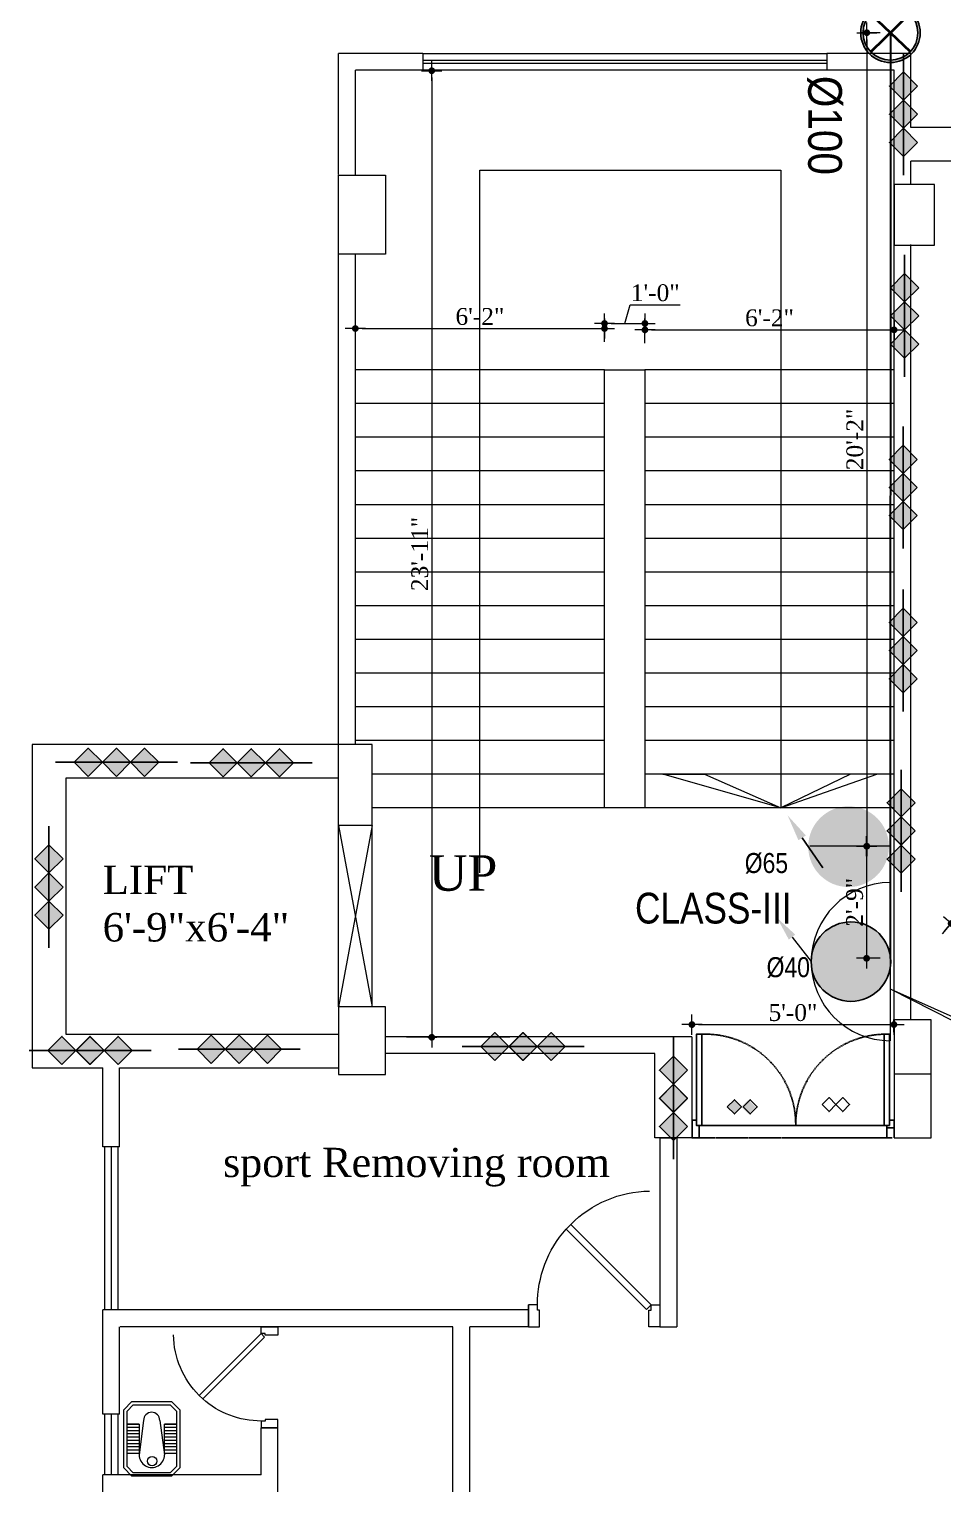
# Model space of a CAD drawing. Header units: inches. Extents: x -98933 to 1585249, y -3352739 to 192771.
# Drawn here: x 33160.8 to 33432.2, y 50156.7 to 50588.7 of the extents above; entities that cross this region are included whole.
import ezdxf

# ---------------------------------------------------------------- set-up
doc = ezdxf.new("R2010")
doc.units = ezdxf.units.IN
doc.header["$MEASUREMENT"] = 0
doc.header["$PDMODE"] = 35
doc.linetypes.add('DASH', pattern=[0.35, 0.25, -0.1])
doc.layers.get('0').update_dxf_attribs({"lineweight": 0})
doc.layers.get('Defpoints').update_dxf_attribs({"lineweight": 0})
for name, color, linetype in [('8', 7, 'Continuous'), ('bp door', 40, 'Continuous'), ('fire rated wall', 7, 'Continuous'), ('sprinkler', 100, 'Continuous'), ('T2', 254, 'Continuous')]:
    doc.layers.add(name, color=color, linetype=linetype)
for name, color, linetype, lineweight in [('A stair', 210, 'Continuous', 0), ('COLUMN-2', 102, 'Continuous', 0), ('DIM_WORKING', 7, 'Continuous', 0), ('DOOR', 222, 'Continuous', 0), ('FIRE TEX', 7, 'Continuous', 53), ('FPS- Hose Box', 1, 'Continuous', 25), ('FPS- Landing Valve', 1, 'Continuous', 25), ('FURNITURE', 144, 'Continuous', 0), ('hosebox', 10, 'Continuous', 0), ('illustr-TOILET FIXTURE', 252, 'Continuous', 0), ('Intercom Conduit', 40, 'Continuous', 0), ('Layer1', 134, 'Continuous', 0), ('MS Pipe', 1, 'Continuous', 18), ('PROJ NAME', 7, 'Continuous', 0), ('Stair', 171, 'Continuous', 0), ('SYMBLE', 86, 'Continuous', 0), ('Text', 7, 'Continuous', 0), ('TXT', 7, 'Continuous', 0), ('wall', 7, 'Continuous', 0), ('WALL (I)', 7, 'Continuous', 0), ('window', 140, 'Continuous', 0)]:
    doc.layers.add(name, color=color, linetype=linetype, lineweight=lineweight)
doc.styles.add('ARCH', font='times.ttf')
doc.styles.add('ARIAL', font='times.ttf')
doc.styles.add('MON-01', font='ARIALN.TTF')
doc.styles.add('REG', font='times.ttf')
doc.styles.add('ZIA', font='ARIALN.TTF', dxfattribs={"width": 1.05, "height": 10})
doc.dimstyles.new('Dim-Pres', dxfattribs={"dimtxt": 5.5, "dimasz": 2, "dimexe": 1.5, "dimexo": 1.5, "dimgap": 1, "dimtad": 3, "dimdec": 0, "dimzin": 3, "dimdsep": 46, "dimlunit": 4, "dimtxsty": 'REG', "dimblk": 'point', "dimcen": 2, "dimclrd": 256, "dimclre": 256, "dimclrt": 7, "dimadec": 0, "dimazin": 0, "dimtfac": 0.75, "dimtdec": 0, "dimtmove": 1, "dimatfit": 3, "dimldrblk": 'point', "dimfxl": 0, "dimtolj": 1, "dimtzin": 0, "dimlwd": -1, "dimlwe": -1, "dimarcsym": 1})

# ---------------------------------------------------------------- blocks, each defined once
blk = doc.blocks.new('30 door')
at = {"layer": 'DOOR', "color": 7}
blk.add_lwpolyline([(-5, 28), (-5, 30), (0, 30), (0, 27.5), (-3.75, 27.5), (-3.75, 28), (-5, 28, 0.181643), (-22.32, 21.45), (-23.38, 20.38), (-5, 2), (-5, 0), (0, 0), (0, 2.5), (-3.75, 2.5), (-3.75, 2), (-5, 2), (-3.94, 3.06), (-22.32, 21.45), (-23.38, 20.38, 0.194724), (-31, 2.42, 0.196084)], format="xyb", dxfattribs=at)
blk = doc.blocks.new('HGJGHJ')
at = {"layer": 'FURNITURE', "linetype": 'Continuous'}
for p, q in [((30654.36, 4929.01), (30651.96, 4926.61)), ((30654.36, 4929.01), (30671.65, 4929.01)), ((30671.65, 4929.01), (30674.05, 4926.61)), ((30651.96, 4914.79), (30651.96, 4926.61)), ((30654.76, 4928.05), (30652.92, 4926.21)), ((30652.92, 4915.19), (30652.92, 4926.21)), ((30654.76, 4928.05), (30671.25, 4928.05)), ((30657.53, 4923.08), (30667.73, 4924.46)), ((30658.68, 4928.05), (30667.33, 4928.05)), ((30658.68, 4924.45), (30658.68, 4928.05)), ((30658.68, 4928.05), (30658.68, 4924.45)), ((30667.33, 4924.45), (30658.68, 4924.45)), ((30659.64, 4928.05), (30659.64, 4924.45)), ((30660.6, 4928.05), (30660.6, 4924.45)), ((30661.56, 4928.05), (30661.56, 4924.45)), ((30662.52, 4928.05), (30662.52, 4924.45)), ((30663.48, 4928.05), (30663.48, 4924.45)), ((30664.44, 4928.05), (30664.44, 4924.45)), ((30665.4, 4928.05), (30665.4, 4924.45)), ((30666.37, 4928.05), (30666.37, 4924.45)), ((30667.33, 4928.05), (30667.33, 4924.45)), ((30671.25, 4928.05), (30673.09, 4926.21)), ((30673.09, 4926.21), (30673.09, 4915.19)), ((30674.05, 4926.61), (30674.05, 4914.79)), ((30657.53, 4918.27), (30667.73, 4916.93)), ((30658.68, 4916.95), (30667.33, 4916.95)), ((30658.68, 4913.35), (30658.68, 4916.95)), ((30658.68, 4916.95), (30658.68, 4913.35)), ((30659.64, 4916.95), (30659.64, 4913.35)), ((30660.6, 4916.95), (30660.6, 4913.35)), ((30661.56, 4916.95), (30661.56, 4913.35)), ((30662.52, 4916.95), (30662.52, 4913.35)), ((30663.48, 4916.95), (30663.48, 4913.35)), ((30664.44, 4916.95), (30664.44, 4913.35)), ((30665.4, 4916.95), (30665.4, 4913.35)), ((30666.37, 4916.95), (30666.37, 4913.35)), ((30667.33, 4916.95), (30667.33, 4913.35)), ((30654.36, 4912.39), (30651.96, 4914.79)), ((30654.76, 4913.35), (30652.92, 4915.19)), ((30671.65, 4912.39), (30654.36, 4912.39)), ((30671.25, 4913.35), (30654.76, 4913.35)), ((30667.33, 4913.35), (30658.68, 4913.35)), ((30673.09, 4915.19), (30671.25, 4913.35)), ((30674.05, 4914.79), (30671.65, 4912.39))]:
    blk.add_line(p, q, dxfattribs=at)
blk.add_circle((30669.61, 4920.81), 1.4, dxfattribs=at)
for centre, radius, start, end in [((30667.74, 4920.7), 3.77, 269.8864, 90.1136), ((30657.53, 4920.68), 2.4, 90, 270)]:
    blk.add_arc(centre, radius, start, end, dxfattribs=at)
blk = doc.blocks.new('bfg')
at = {"layer": 'fire rated wall'}
h = blk.add_hatch(color=1, dxfattribs=at)
h.dxf.hatch_style = 1
h.paths.add_polyline_path([(9432308.7, -5613534.5), (9432321.4, -5613547.3), (9432334.2, -5613534.5)])
h.paths.add_polyline_path([(9432334.2, -5613534.5), (9432321.4, -5613521.8), (9432308.7, -5613534.5)])
h.paths.add_polyline_path([(9432334.2, -5613534.5), (9432359.7, -5613534.5), (9432346.9, -5613521.8)])
h.paths.add_polyline_path([(9432334.2, -5613534.5), (9432346.9, -5613547.3), (9432359.7, -5613534.5)])
at = {"layer": 'fire rated wall', "color": 1, "elevation": 0}
for points in [[(9432321.4, -5613547.3), (9432334.2, -5613534.5), (9432321.4, -5613521.8), (9432308.7, -5613534.5)], [(9432346.9, -5613547.3), (9432359.7, -5613534.5), (9432346.9, -5613521.8), (9432334.2, -5613534.5)]]:
    blk.add_lwpolyline(points, close=True, dxfattribs=at)
blk.add_lwpolyline([(9432291.7, -5613534.5), (9432376.7, -5613534.5)], dxfattribs=at)
blk = doc.blocks.new('3HR RATE')
at = {"layer": 'fire rated wall', "xscale": 1.292997314696549, "yscale": 1.292997314696549, "zscale": 1.292997314696549}
for p in [(-12191616.2, 7245476.7), (-12191583.2, 7245476.7)]:
    blk.add_blockref('bfg', p, dxfattribs=at)
blk = doc.blocks.new('dot')
at = {"color": 4}
for p, q in [((-1.5, 0), (1.5, 0)), ((0, 1.5), (0, -1.5))]:
    blk.add_line(p, q, dxfattribs=at)
at = {"color": 6, "const_width": 0.5}
blk.add_lwpolyline([(-0.25, 0, 1), (0.25, 0, 1)], format="xyb", close=True, dxfattribs=at)
blk = doc.blocks.new('point')
blk.add_blockref('dot', (0, 0))
blk = doc.blocks.new('*D340')
at = {"layer": 'Defpoints', "color": 0, "ltscale": 30, "transparency": 16777216}
for p in [(33357.66, 50289.34), (33417.66, 50293.11), (33417.66, 50289.34)]:
    blk.add_point(p, dxfattribs=at)
at = {"layer": 'Layer1', "ltscale": 30, "transparency": 16777216}
for p, q in [((33357.66, 50290.84), (33357.66, 50294.61)), ((33417.66, 50290.84), (33417.66, 50294.61)), ((33359.66, 50293.11), (33415.66, 50293.11))]:
    blk.add_line(p, q, dxfattribs=at)
at = {"layer": 'Layer1', "ltscale": 30, "transparency": 16777216, "xscale": 2, "yscale": 2, "zscale": 2, "rotation": 180}
blk.add_blockref('point', (33357.66, 50293.11), dxfattribs=at)
at = {"layer": 'Layer1', "ltscale": 30, "transparency": 16777216, "xscale": 2, "yscale": 2, "zscale": 2}
blk.add_blockref('point', (33417.66, 50293.11), dxfattribs=at)
at = {"layer": 'Layer1', "color": 7, "ltscale": 30, "transparency": 16777216, "insert": (33387.66, 50296.65), "char_height": 5, "attachment_point": 5, "style": 'REG'}
blk.add_mtext('\\A1;5\'-0"', dxfattribs=at)
blk = doc.blocks.new('*D346')
at = {"layer": 'Defpoints', "color": 0, "ltscale": 30, "transparency": 16777216}
for p in [(33331.7, 50499.79), (33257.7, 50487.34), (33331.7, 50487.34)]:
    blk.add_point(p, dxfattribs=at)
at = {"layer": 'Layer1', "ltscale": 30, "transparency": 16777216}
for p, q in [((33257.7, 50495.79), (33257.7, 50501.29)), ((33331.7, 50495.79), (33331.7, 50501.29)), ((33259.7, 50499.79), (33329.7, 50499.79))]:
    blk.add_line(p, q, dxfattribs=at)
at = {"layer": 'Layer1', "ltscale": 30, "transparency": 16777216, "xscale": 2, "yscale": 2, "zscale": 2, "rotation": 180}
blk.add_blockref('point', (33257.7, 50499.79), dxfattribs=at)
at = {"layer": 'Layer1', "ltscale": 30, "transparency": 16777216, "xscale": 2, "yscale": 2, "zscale": 2}
blk.add_blockref('point', (33331.7, 50499.79), dxfattribs=at)
at = {"layer": 'Layer1', "color": 7, "ltscale": 30, "transparency": 16777216, "insert": (33294.7, 50503.34), "char_height": 5, "attachment_point": 5, "style": 'REG'}
blk.add_mtext('\\A1;6\'-2"', dxfattribs=at)
blk = doc.blocks.new('*D347')
at = {"layer": 'Defpoints', "color": 0, "ltscale": 30, "transparency": 16777216}
for p in [(33343.7, 50501.3), (33331.7, 50487.34), (33343.7, 50487.34)]:
    blk.add_point(p, dxfattribs=at)
at = {"layer": 'Layer1', "ltscale": 30, "transparency": 16777216}
for p, q in [((33337.7, 50501.3), (33339.36, 50506.84)), ((33339.36, 50506.84), (33354.19, 50506.84)), ((33331.7, 50497.3), (33331.7, 50502.8)), ((33333.7, 50501.3), (33341.7, 50501.3)), ((33343.7, 50497.3), (33343.7, 50502.8))]:
    blk.add_line(p, q, dxfattribs=at)
at = {"layer": 'Layer1', "ltscale": 30, "transparency": 16777216, "xscale": 2, "yscale": 2, "zscale": 2, "rotation": 180}
blk.add_blockref('point', (33331.7, 50501.3), dxfattribs=at)
at = {"layer": 'Layer1', "ltscale": 30, "transparency": 16777216, "xscale": 2, "yscale": 2, "zscale": 2}
blk.add_blockref('point', (33343.7, 50501.3), dxfattribs=at)
at = {"layer": 'Layer1', "color": 7, "ltscale": 30, "transparency": 16777216, "insert": (33346.77, 50510.38), "char_height": 5, "attachment_point": 5, "style": 'REG'}
blk.add_mtext('\\A1;1\'-0"', dxfattribs=at)
blk = doc.blocks.new('*D348')
at = {"layer": 'Defpoints', "color": 0, "ltscale": 30, "transparency": 16777216}
for p in [(33417.7, 50499.4), (33343.7, 50487.34), (33417.7, 50487.34)]:
    blk.add_point(p, dxfattribs=at)
at = {"layer": 'Layer1', "ltscale": 30, "transparency": 16777216}
for p, q in [((33343.7, 50495.4), (33343.7, 50500.9)), ((33417.7, 50495.4), (33417.7, 50500.9)), ((33345.7, 50499.4), (33415.7, 50499.4))]:
    blk.add_line(p, q, dxfattribs=at)
at = {"layer": 'Layer1', "ltscale": 30, "transparency": 16777216, "xscale": 2, "yscale": 2, "zscale": 2, "rotation": 180}
blk.add_blockref('point', (33343.7, 50499.4), dxfattribs=at)
at = {"layer": 'Layer1', "ltscale": 30, "transparency": 16777216, "xscale": 2, "yscale": 2, "zscale": 2}
blk.add_blockref('point', (33417.7, 50499.4), dxfattribs=at)
at = {"layer": 'Layer1', "color": 7, "ltscale": 30, "transparency": 16777216, "insert": (33380.7, 50502.94), "char_height": 5, "attachment_point": 5, "style": 'REG'}
blk.add_mtext('\\A1;6\'-2"', dxfattribs=at)
blk = doc.blocks.new('*D349')
at = {"layer": 'Defpoints', "color": 0, "ltscale": 30, "transparency": 16777216}
for p in [(33277.7, 50576.34), (33277.7, 50289.34), (33280.39, 50289.34)]:
    blk.add_point(p, dxfattribs=at)
at = {"layer": 'Layer1', "ltscale": 30, "transparency": 16777216}
for p, q in [((33279.2, 50576.34), (33281.89, 50576.34)), ((33280.39, 50574.34), (33280.39, 50291.34)), ((33279.2, 50289.34), (33281.89, 50289.34))]:
    blk.add_line(p, q, dxfattribs=at)
at = {"layer": 'Layer1', "ltscale": 30, "transparency": 16777216, "xscale": 2, "yscale": 2, "zscale": 2}
for p, rotation in [((33280.39, 50576.34), 90), ((33280.39, 50289.34), 270)]:
    blk.add_blockref('point', p, dxfattribs=dict(at, rotation=rotation))
at = {"layer": 'Layer1', "color": 7, "ltscale": 30, "transparency": 16777216, "insert": (33276.85, 50432.84), "char_height": 5, "attachment_point": 5, "rotation": 90, "style": 'REG'}
blk.add_mtext('\\A1;23\'-11"', dxfattribs=at)
blk = doc.blocks.new('ffhfhdghf')
at = {"ltscale": 100000}
h = blk.add_hatch(color=1, dxfattribs=at)
h.paths.add_polyline_path([(22064.87, -12450.74), (22066.97, -12452.84), (22069.06, -12450.75), (22069.05, -12450.74), (22069.06, -12450.73), (22066.97, -12448.64)])
h.paths.add_polyline_path([(22071.15, -12452.84), (22073.25, -12450.74), (22071.15, -12448.64), (22069.06, -12450.73), (22069.07, -12450.74), (22069.06, -12450.75)])
at = {"ltscale": 100000, "extrusion": (0.163724, -1.51968e-14, 0.986506)}
h = blk.add_hatch(color=1, dxfattribs=at)
h.paths.add_polyline_path([(-12451.4, -21739.93), (-12453.48, -21742), (-12451.41, -21744.06), (-12451.4, -21744.06), (-12451.4, -21744.06), (-12449.33, -21742)])
h.paths.add_polyline_path([(-12453.48, -21746.13), (-12451.4, -21748.2), (-12449.33, -21746.13), (-12451.4, -21744.06), (-12451.4, -21744.07), (-12451.41, -21744.06)])
at = {"layer": 'bp door', "color": 1}
for p, q in [((22023.72, -12446.8), (22023.72, -12441.53)), ((22025.84, -12441.53), (22025.84, -12445.22)), ((22025.04, -12446.8), (22023.72, -12446.8)), ((22025.04, -12472.32), (22025.04, -12445.22)), ((22026.63, -12445.22), (22026.63, -12472.32))]:
    blk.add_line(p, q, dxfattribs=at)
at = {"layer": 'bp door', "color": 1, "extrusion": (-0.163724, 0, 0.986506)}
blk.add_line((22023.72, -12444.53), (22025.78, -12444.53, 0.34), dxfattribs=at)
at = {"layer": 'bp door', "color": 1, "linetype": 'DASH'}
for p, q in [((22081.61, -12441.53), (22024.25, -12441.53)), ((22025.04, -12445.22), (22080.82, -12445.22))]:
    blk.add_line(p, q, dxfattribs=at)
at = {"layer": 'bp door', "color": 1}
for points in [[(22081.61, -12445.22), (22082.41, -12445.22), (22082.41, -12446.8), (22083.72, -12446.8), (22083.72, -12441.53), (22081.61, -12441.53)], [(22068.56, -12450.75), (22066.46, -12448.65), (22064.36, -12450.75), (22066.46, -12452.85)], [(22068.57, -12450.74), (22066.47, -12448.64), (22064.37, -12450.74), (22066.47, -12452.84)], [(22073.25, -12450.74), (22071.15, -12448.64), (22069.05, -12450.74), (22071.15, -12452.84)], [(22080.82, -12472.32), (22082.41, -12472.32), (22082.41, -12445.22), (22080.82, -12445.22)]]:
    blk.add_lwpolyline(points, close=True, dxfattribs=at)
at = {"layer": 'bp door', "color": 1, "extrusion": (0.163724, -1.51968e-14, 0.986506), "elevation": 3605.81}
for points in [[(-12451.41, -21744.06), (-12449.34, -21741.99), (-12451.41, -21739.92), (-12453.48, -21741.99)], [(-12451.4, -21744.07), (-12449.33, -21742), (-12451.4, -21739.93), (-12453.48, -21742)], [(-12451.4, -21748.2), (-12449.33, -21746.13), (-12451.4, -21744.06), (-12453.48, -21746.13)]]:
    blk.add_lwpolyline(points, close=True, dxfattribs=at)
at = {"layer": 'bp door', "color": 1, "linetype": 'DASH'}
blk.add_arc((22079.74, -12445.53), 26.8, 179.3284, 272.3206, dxfattribs=at)
at = {"layer": 'bp door', "color": 1, "linetype": 'DASH', "extrusion": (8.20373e-15, -1.51906e-14, -1)}
blk.add_ellipse((22026.13, -12445.53), major_axis=(18.95, -18.95), ratio=1, start_param=5.486066, end_param=7.109086, dxfattribs=at)
blk = doc.blocks.new('hkhjhj')
at = {"layer": 'FIRE TEX'}
h = blk.add_hatch(color=1, dxfattribs=at)
h.paths.add_polyline_path([(-254795, 700848, 1), (-254755, 699094, 1)])
h.paths.add_polyline_path([(-254793, 700778, -1), (-254757, 699164, -1)], flags=16)
at = {"layer": 'sprinkler', "color": 1}
for radius in [877, 807]:
    blk.add_circle((-254775, 699971), radius, dxfattribs=at)
at = {"layer": 'T2', "color": 1, "linetype": 'Continuous', "lineweight": 40}
for p, q in [((-255359, 700527), (-254191, 699414)), ((-254196, 700533), (-255354, 699409))]:
    blk.add_line(p, q, dxfattribs=at)
blk = doc.blocks.new('FPS- Hose Box')
at = {"layer": 'FPS- Hose Box'}
blk.add_hatch(color=1, dxfattribs=at).paths.add_polyline_path([(-4357.16, -12025.03, -1), (-4357.15, -12009.48, -1)])
at = {"layer": 'FPS- Hose Box', "color": 1, "lineweight": 0}
blk.add_line((-4349.44, -12001.7), (-4349.45, -12032.6), dxfattribs=at)
blk.add_line((-4349.44, -12001.7), (-4349.45, -12032.6), dxfattribs=at)
at = {"layer": 'FPS- Hose Box', "color": 1, "lineweight": 0, "ltscale": 10}
blk.add_lwpolyline([(-4368.62, -12012.36), (-4364.89, -12017.15)], dxfattribs=at)
at = {"layer": 'FPS- Hose Box', "color": 1}
blk.add_circle((-4357.12, -12017.15), 7.77, dxfattribs=at)
at = {"layer": 'FPS- Hose Box', "color": 1, "lineweight": 0}
blk.add_arc((-4349.44, -12017.15), 15.45, 89.9811, 269.9811, dxfattribs=at)
at = {"layer": 'FPS- Hose Box', "color": 1, "lineweight": 0, "ltscale": 10}
blk.add_solid([(-4368, -12011.87), (-4371.56, -12008.59), (-4369.25, -12012.85)], dxfattribs=at)
blk = doc.blocks.new('FPS- Landing Valve')
at = {"layer": 'FPS- Landing Valve'}
blk.add_hatch(color=256, dxfattribs=at).paths.add_polyline_path([(-4327.92, -11820.59, -1), (-4339.41, -11820.59, -1)])
blk.add_line((-4327.05, -11821.85), (-4330, -11817.59), dxfattribs=at)
blk.add_solid([(-4326.52, -11821.51), (-4324.99, -11825.03), (-4327.58, -11822.19)], dxfattribs=at)
blk = doc.blocks.new('hdfhd')
at = {"layer": 'Layer1', "color": 1, "ltscale": 30}
blk.add_line((-2320.59, 15302.05), (-2296.66, 15302.05), dxfattribs=at)
at = {"layer": '8', "color": 7, "lineweight": -3, "xscale": 2.086180364509346, "yscale": 2.086180365164182, "zscale": 2.086180366006654}
blk.add_blockref('FPS- Landing Valve', (6732.65, 39962.07), dxfattribs=at)
blk = doc.blocks.new('*D530')
at = {"layer": 'Defpoints', "color": 0, "ltscale": 30, "transparency": 16777216}
for p in [(33416.62, 50587.62), (33409.6, 50346.08), (33416.62, 50346.08)]:
    blk.add_point(p, dxfattribs=at)
at = {"layer": 'Layer1', "ltscale": 30, "transparency": 16777216}
for p, q in [((33413.6, 50587.62), (33408.1, 50587.62)), ((33409.6, 50585.62), (33409.6, 50348.08)), ((33413.6, 50346.08), (33408.1, 50346.08))]:
    blk.add_line(p, q, dxfattribs=at)
at = {"layer": 'Layer1', "ltscale": 30, "transparency": 16777216, "xscale": 2, "yscale": 2, "zscale": 2}
for p, rotation in [((33409.6, 50587.62), 90), ((33409.6, 50346.08), 270)]:
    blk.add_blockref('point', p, dxfattribs=dict(at, rotation=rotation))
at = {"layer": 'Layer1', "color": 7, "ltscale": 30, "transparency": 16777216, "insert": (33406.06, 50466.85), "char_height": 5, "attachment_point": 5, "rotation": 90, "style": 'REG'}
blk.add_mtext('\\A1;20\'-2"', dxfattribs=at)
blk = doc.blocks.new('*D529')
at = {"layer": 'Defpoints', "color": 0, "ltscale": 30, "transparency": 16777216}
for p in [(33416.62, 50346.08), (33409.54, 50312.79), (33423.44, 50312.79)]:
    blk.add_point(p, dxfattribs=at)
at = {"layer": 'Layer1', "ltscale": 30, "transparency": 16777216}
for p, q in [((33413.54, 50346.08), (33408.04, 50346.08)), ((33409.54, 50344.08), (33409.54, 50314.79)), ((33413.54, 50312.79), (33408.04, 50312.79))]:
    blk.add_line(p, q, dxfattribs=at)
at = {"layer": 'Layer1', "ltscale": 30, "transparency": 16777216, "xscale": 2, "yscale": 2, "zscale": 2}
for p, rotation in [((33409.54, 50346.08), 90), ((33409.54, 50312.79), 270)]:
    blk.add_blockref('point', p, dxfattribs=dict(at, rotation=rotation))
at = {"layer": 'Layer1', "color": 7, "ltscale": 30, "transparency": 16777216, "insert": (33405.99, 50329.43), "char_height": 5, "attachment_point": 5, "rotation": 90, "style": 'REG'}
blk.add_mtext('\\A1;2\'-9"', dxfattribs=at)
blk = doc.blocks.new('*D553')
at = {"layer": 'Defpoints', "color": 0, "ltscale": 30, "transparency": 16777216}
for p in [(33417.7, 50303.16), (34008.13, 49836.81), (33991.2, 49816.84)]:
    blk.add_point(p, dxfattribs=at)
at = {"layer": 'Layer1', "ltscale": 30, "transparency": 16777216}
for p, q in [((33432.04, 50320.08), (33435.6, 50324.27)), ((33436.15, 50321.83), (34006.6, 49838.1)), ((34005.54, 49833.76), (34009.1, 49837.95))]:
    blk.add_line(p, q, dxfattribs=at)
at = {"layer": 'Layer1', "ltscale": 30, "transparency": 16777216, "xscale": 2, "yscale": 2, "zscale": 2}
for p, rotation in [((33434.63, 50323.13), 139.7027351278802), ((34008.13, 49836.81), 319.7027351278802)]:
    blk.add_blockref('point', p, dxfattribs=dict(at, rotation=rotation))
at = {"layer": 'Layer1', "color": 7, "ltscale": 30, "transparency": 16777216, "insert": (33723.67, 50082.67), "char_height": 5, "attachment_point": 5, "rotation": 319.7027, "style": 'REG'}
blk.add_mtext('\\A1;62\'-8"', dxfattribs=at)

msp = doc.modelspace()

# ---------------------------------------------------------------- linework, layer by layer
at = {"layer": 'COLUMN-2', "color": 7}
for points in [[(33252.7, 50545.34), (33266.7, 50545.34), (33266.7, 50521.84), (33252.7, 50521.84)], [(33252.7, 50278.34), (33266.7, 50278.34), (33266.7, 50298.34), (33252.7, 50298.34)], [(33252.7, 50278.34), (33266.7, 50278.34), (33266.7, 50298.34), (33252.7, 50298.34)]]:
    msp.add_lwpolyline(points, close=True, dxfattribs=at)
msp.add_lwpolyline([(33417.7, 50542.59), (33417.7, 50524.59), (33429.7, 50524.59), (33429.7, 50542.59), (33417.7, 50542.59)], dxfattribs=at)
at = {"layer": 'DIM_WORKING', "color": 7, "ltscale": 30}
for p, q in [((33277.7, 50581.49), (33277.7, 50576.49)), ((33397.7, 50581.49), (33397.7, 50576.49)), ((33262.7, 50352.24), (33252.7, 50352.24))]:
    msp.add_line(p, q, dxfattribs=at)
for points in [[(33262.7, 50352.24), (33262.7, 50376.24), (33161.7, 50376.24), (33161.7, 50280.24), (33182.7, 50280.24)], [(33252.7, 50352.24), (33252.7, 50366.24), (33171.7, 50366.24), (33171.7, 50290.24), (33252.7, 50290.24)], [(33187.7, 50280.24), (33252.7, 50280.24)]]:
    msp.add_lwpolyline(points, dxfattribs=at)
at = {"layer": 'hosebox', "color": 7, "linetype": 'Continuous'}
msp.add_line((33272.91, 50289.49), (33303.59, 50289.49), dxfattribs=at)
at = {"layer": 'Intercom Conduit', "color": 7, "ltscale": 30}
msp.add_lwpolyline([(33252.7, 50352.24), (33262.7, 50298.34), (33262.7, 50352.24), (33252.7, 50298.34), (33252.7, 50352.24)], dxfattribs=at)
at = {"layer": 'Layer1', "color": 7, "ltscale": 30}
for p, q in [((33187.7, 50256.84), (33182.7, 50256.84)), ((33309.16, 50203.4), (33309.16, 50209.9)), ((33348.16, 50203.4), (33353.16, 50203.4))]:
    msp.add_line(p, q, dxfattribs=at)
at = {"layer": 'Layer1', "color": 1, "lineweight": 30, "ltscale": 30}
msp.add_lwpolyline([(33416.62, 50587.62), (33416.56, 50312.79), (33416.56, 50312.79)], dxfattribs=at)
at = {"layer": 'MS Pipe', "color": 6}
for p, q in [((33416.55, 50303.74), (33524.91, 50248.63)), ((33539.33, 50248.63), (33417.7, 50303.16))]:
    msp.add_line(p, q, dxfattribs=at)
at = {"layer": 'Stair', "color": 7, "ltscale": 30}
for p, q in [((33331.7, 50487.49), (33257.7, 50487.49)), ((33417.7, 50487.49), (33343.7, 50487.49)), ((33331.7, 50477.49), (33257.7, 50477.49)), ((33417.7, 50477.49), (33343.7, 50477.49)), ((33331.7, 50467.49), (33257.7, 50467.49)), ((33417.7, 50467.49), (33343.7, 50467.49)), ((33331.7, 50457.49), (33257.7, 50457.49)), ((33417.7, 50457.49), (33343.7, 50457.49)), ((33331.7, 50447.49), (33257.7, 50447.49)), ((33417.7, 50447.49), (33343.7, 50447.49)), ((33331.7, 50437.49), (33257.7, 50437.49)), ((33417.7, 50437.49), (33343.7, 50437.49)), ((33331.7, 50427.49), (33257.7, 50427.49)), ((33417.7, 50427.49), (33343.7, 50427.49)), ((33331.7, 50417.49), (33257.7, 50417.49)), ((33417.7, 50417.49), (33343.7, 50417.49)), ((33331.7, 50407.49), (33257.7, 50407.49)), ((33417.7, 50407.49), (33343.7, 50407.49)), ((33331.7, 50397.49), (33257.7, 50397.49)), ((33417.7, 50397.49), (33343.7, 50397.49)), ((33331.7, 50387.49), (33257.7, 50387.49)), ((33417.7, 50387.49), (33343.7, 50387.49)), ((33331.7, 50377.49), (33257.7, 50377.49)), ((33417.7, 50377.49), (33343.7, 50377.49)), ((33331.7, 50367.49), (33262.7, 50367.49)), ((33417.7, 50367.49), (33343.7, 50367.49)), ((33331.7, 50357.49), (33262.7, 50357.49)), ((33417.7, 50357.49), (33343.7, 50357.49))]:
    msp.add_line(p, q, dxfattribs=at)
msp.add_lwpolyline([(33331.7, 50487.49), (33343.7, 50487.49), (33343.7, 50357.49), (33331.7, 50357.49)], close=True, dxfattribs=at)
at = {"layer": 'SYMBLE', "color": 7, "ltscale": 30}
msp.add_lwpolyline([(33294.7, 50338.15), (33294.7, 50546.77), (33384.02, 50546.77), (33384.02, 50357.49), (33349.06, 50367.49), (33361.39, 50367.49), (33384.02, 50357.49), (33412.53, 50367.49), (33404.71, 50367.49), (33384.02, 50357.49)], dxfattribs=at)
at = {"layer": 'WALL (I)', "color": 7, "ltscale": 30}
for p, q in [((33277.7, 50581.49), (33252.7, 50581.49)), ((33252.7, 50545.49), (33252.7, 50581.49)), ((33422.7, 50581.49), (33397.7, 50581.49)), ((33422.7, 50559.49), (33422.7, 50581.49)), ((33277.7, 50576.49), (33257.7, 50576.49)), ((33257.7, 50545.49), (33257.7, 50576.49)), ((33417.7, 50576.49), (33397.7, 50576.49)), ((33417.7, 50294.49), (33417.7, 50576.49)), ((33508.2, 50559.49), (33422.7, 50559.49)), ((33422.7, 50542.74), (33422.7, 50549.49)), ((33488.7, 50549.49), (33422.7, 50549.49)), ((33422.7, 50294.49), (33422.7, 50524.74)), ((33252.7, 50301.99), (33252.7, 50521.99)), ((33257.7, 50376.24), (33257.7, 50521.99)), ((33357.66, 50289.49), (33266.7, 50289.49)), ((33357.66, 50289.49), (33357.66, 50259.47)), ((33346.66, 50284.49), (33266.7, 50284.49)), ((33346.66, 50259.47), (33346.66, 50284.49)), ((33182.7, 50256.84), (33182.7, 50280.24)), ((33187.7, 50256.84), (33187.7, 50280.24)), ((33417.7, 50278.49), (33417.7, 50259.47)), ((33428.7, 50259.47), (33428.7, 50278.49)), ((33357.66, 50259.47), (33346.66, 50259.47)), ((33348.16, 50259.47), (33353.16, 50259.47)), ((33417.7, 50259.47), (33428.7, 50259.47)), ((33309.16, 50208.4), (33182.7, 50208.4)), ((33182.7, 50177.4), (33182.7, 50208.4)), ((33187.7, 50177.4), (33187.7, 50203.4)), ((33286.7, 50203.4), (33187.88, 50203.4)), ((33286.7, 50154.4), (33286.7, 50203.4)), ((33309.16, 50203.4), (33291.7, 50203.4)), ((33291.7, 50154.4), (33291.7, 50203.4)), ((33187.7, 50177.4), (33182.7, 50177.4)), ((33229.7, 50159.4), (33229.7, 50173.4)), ((33234.7, 50173.4), (33229.7, 50173.4)), ((33234.7, 50154.4), (33234.7, 50173.4)), ((33229.7, 50159.4), (33182.7, 50159.4)), ((33182.7, 50128.4), (33182.7, 50159.4))]:
    msp.add_line(p, q, dxfattribs=at)
msp.add_lwpolyline([(33428.7, 50278.49), (33428.7, 50294.49), (33417.7, 50294.49), (33417.7, 50278.49)], close=True, dxfattribs=at)
for points in [[(33348.16, 50259.47), (33348.16, 50203.4)], [(33353.16, 50259.47), (33353.16, 50203.4)]]:
    msp.add_lwpolyline(points, dxfattribs=at)
at = {"layer": 'window', "color": 7, "ltscale": 30}
for p, q in [((33277.7, 50581.49), (33397.7, 50581.49)), ((33277.7, 50579.49), (33397.7, 50579.49)), ((33397.7, 50578.49), (33277.7, 50578.49)), ((33397.7, 50576.49), (33277.7, 50576.49)), ((33183.2, 50256.84), (33183.2, 50208.4)), ((33185.2, 50256.84), (33185.2, 50208.4)), ((33187.2, 50256.84), (33187.2, 50208.4)), ((33183.2, 50177.4), (33183.2, 50159.4)), ((33185.2, 50177.4), (33185.2, 50159.4)), ((33187.2, 50177.4), (33187.2, 50159.4))]:
    msp.add_line(p, q, dxfattribs=at)

# ---------------------------------------------------------------- block references
at = {"layer": '8', "color": 7, "lineweight": -3, "xscale": 1.519732701941393, "yscale": 1.519732702421607, "zscale": 1.519732703030305}
msp.add_blockref('FPS- Hose Box', (40026.54, 68574.66), dxfattribs=at)
at = {"layer": 'illustr-TOILET FIXTURE', "color": 7, "rotation": 270}
msp.add_blockref('HGJGHJ', (28276.54, 80833.12), dxfattribs=at)
at = {"layer": 'Layer1', "xscale": 0.2533935670508072, "yscale": 0.2533935670508072, "zscale": 0.2533935670521235, "rotation": 90}
for p in [(30174.94, 49452.8), (30175.27, 49392.9), (30174.85, 49341.96), (30174.85, 49293.55), (30174.22, 49239.97), (29921.14, 49223.32, 9.7), (30106.61, 49160.59)]:
    msp.add_blockref('3HR RATE', p, dxfattribs=at)
at = {"layer": 'Layer1', "xscale": 0.2533935670508072, "yscale": 0.2533935670508072, "zscale": 0.2533935670521235}
for p in [(32076.12, 53616.56), (32116.17, 53616.41), (32068.27, 53531.01), (32112.59, 53531.32), (32196.86, 53532.15)]:
    msp.add_blockref('3HR RATE', p, dxfattribs=at)
at = {"layer": 'Layer1', "color": 1, "rotation": 180}
msp.add_blockref('hdfhd', (31096.03, 65648.13), dxfattribs=at)
at = {"layer": 'Layer1', "rotation": 180}
msp.add_blockref('ffhfhdghf', (55441.42, 37817.94), dxfattribs=at)
at = {"layer": 'T2', "color": 7, "linetype": 'Continuous', "lineweight": 5, "xscale": 0.0100800000000163, "yscale": 0.0100800000000163, "zscale": 0.0100800000000163}
msp.add_blockref('hkhjhj', (35984.75, 43531.91), dxfattribs=at)
at = {"layer": 'wall', "color": 7, "xscale": -1.30000000000291, "yscale": 1.30000000000291, "zscale": 1.3, "rotation": 90}
msp.add_blockref('30 door', (33348.16, 50203.4), dxfattribs=at)
at = {"layer": 'wall', "color": 7, "xscale": -1, "rotation": 180}
msp.add_blockref('30 door', (33234.7, 50203.4), dxfattribs=at)

# ---------------------------------------------------------------- texts
at = {"layer": 'A stair', "color": 7, "ltscale": 30, "insert": (33182.65, 50340.32, 0), "char_height": 8.448, "width": 13.9397, "attachment_point": 1, "style": 'ARCH'}
msp.add_mtext('LIFT 6\'-9"x6\'-4"', dxfattribs=at)
at = {"layer": 'PROJ NAME', "color": 7, "style": 'ARIAL'}
msp.add_text('sport Removing room', height=8.6663, dxfattribs=at).set_placement((33218.41, 50247.86))
at = {"layer": 'SYMBLE', "color": 7, "ltscale": 30, "insert": (33279.5, 50343.41), "char_height": 10.56, "width": 17.4246, "attachment_point": 1, "style": 'ARCH'}
msp.add_mtext('UP', dxfattribs=at)
at = {"layer": 'Text', "color": 7, "lineweight": -3, "ltscale": 10, "insert": (33402.19, 50574.82), "char_height": 10, "width": 46.1706, "attachment_point": 1, "rotation": 270, "style": 'ZIA'}
msp.add_mtext('%%C100', dxfattribs=at)
at = {"layer": 'TXT', "color": 7, "lineweight": -2, "style": 'MON-01'}
for s, height, p in [('%%C65', 5.94, (33373.35, 50338.12, 9.7)), ('CLASS-III', 9.13, (33340.76, 50323.13, 9.7)), ('%%C40', 5.94, (33379.84, 50307.19, 9.7))]:
    msp.add_text(s, height=height, dxfattribs=at).set_placement(p)

# ---------------------------------------------------------------- dimensions: what is measured, and where the dimension line sits
at = {"layer": 'Layer1', "color": 1, "ltscale": 30}
for base, p1, p2, picture, middle in [((33409.6, 50346.08), (33416.62, 50587.62), (33416.62, 50346.08), '*D530', (33406.06, 50466.85)), ((33409.54, 50312.79), (33416.62, 50346.08), (33423.44, 50312.79), '*D529', (33405.99, 50329.43))]:
    dim = msp.add_linear_dim(base=base, p1=p1, p2=p2, angle=90, dimstyle='Dim-Pres', override={"dimtxt": 5, "dimfxl": 4, "dimfxlon": 1}, dxfattribs=at)
    dim.commit()
    dim.dimension.update_dxf_attribs({"geometry": picture, "text_midpoint": middle})
at = {"layer": 'Layer1', "ltscale": 30}
dim = msp.add_linear_dim(base=(33280.39, 50289.34), p1=(33277.7, 50576.34), p2=(33277.7, 50289.34), angle=90, dimstyle='Dim-Pres', override={"dimtxt": 5, "dimfxl": 4, "dimfxlon": 1}, dxfattribs=at)
dim.commit()
dim.dimension.update_dxf_attribs({"geometry": '*D349', "text_midpoint": (33276.85, 50432.84)})
for base, p1, p2, picture, middle in [((33343.7, 50501.3), (33331.7, 50487.34), (33343.7, 50487.34), '*D347', (33340.36, 50510.38)), ((33331.7, 50499.79), (33257.7, 50487.34), (33331.7, 50487.34), '*D346', (33294.7, 50503.34)), ((33417.7, 50499.4), (33343.7, 50487.34), (33417.7, 50487.34), '*D348', (33380.7, 50502.94)), ((33417.66, 50293.11), (33357.66, 50289.34), (33417.66, 50289.34), '*D340', (33387.66, 50296.65))]:
    dim = msp.add_linear_dim(base=base, p1=p1, p2=p2, dimstyle='Dim-Pres', override={"dimtxt": 5, "dimfxl": 4, "dimfxlon": 1}, dxfattribs=at)
    dim.commit()
    dim.dimension.update_dxf_attribs({"geometry": picture, "text_midpoint": middle})
at = {"layer": 'Layer1', "color": 1, "ltscale": 30}
dim = msp.add_aligned_dim(p1=(33417.7, 50303.16), p2=(33991.2, 49816.84), distance=26.18, dimstyle='Dim-Pres', override={"dimtxt": 5, "dimfxl": 4, "dimfxlon": 1}, dxfattribs=at)
dim.commit()
dim.dimension.update_dxf_attribs({"geometry": '*D553', "text_midpoint": (33723.67, 50082.67)})

doc.saveas('drawing.dxf')
